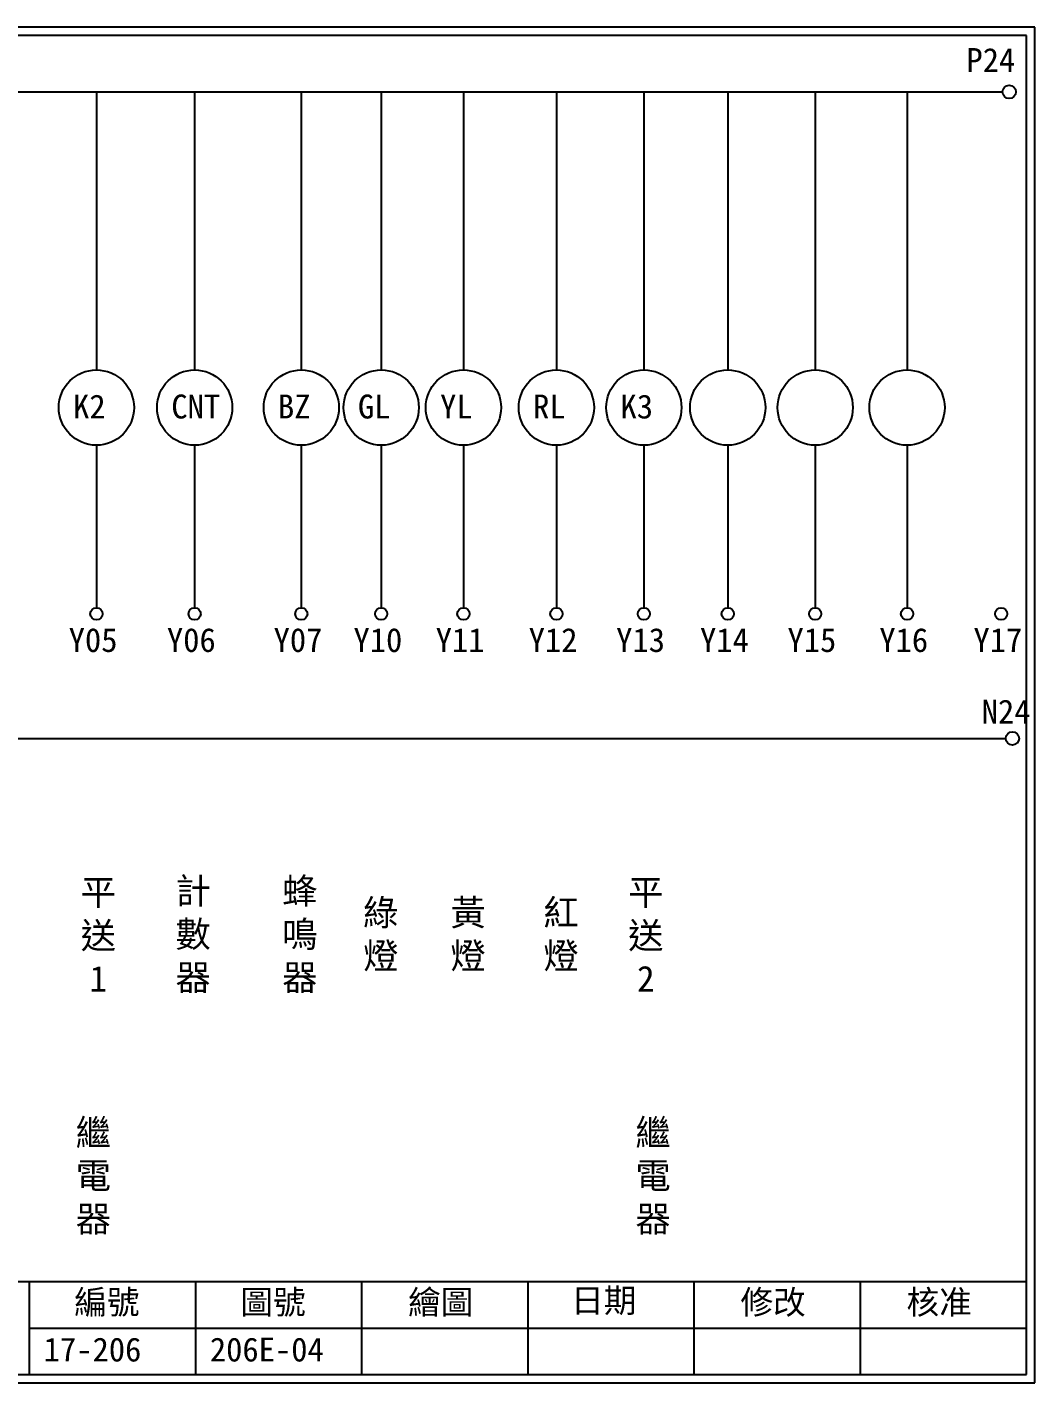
# Model space of a CAD drawing. Extents: x 926 to 1213, y 3 to 207.
# Drawn here: x 1061.1 to 1212.7, y 3 to 207 of the extents above; entities that cross this region are included whole.
import ezdxf

# ---------------------------------------------------------------- set-up
doc = ezdxf.new("R2010")
doc.units = 0
doc.layers.get('0').update_dxf_attribs({"linetype": 'CONTINUOUS'})
doc.layers.add('圖框層', color=7, linetype='CONTINUOUS')
doc.layers.add('標尺寸層', color=3, linetype='CONTINUOUS')
doc.styles.add('CNS', font='romanc.shx', dxfattribs={"bigfont": 'chineset.shx'})
doc.styles.add('STSL', font='kaiu.ttf')

msp = doc.modelspace()

# ---------------------------------------------------------------- linework, layer by layer
for centre in [(1208.88, 197.22), (1209.36, 99.96)]:
    msp.add_circle(centre, 1)
at = {"layer": '圖框層', "color": 7}
for p, q in [((1212.74, 206.97), (925.74, 206.97)), ((1212.74, 3), (1212.74, 206.97)), ((1211.49, 205.72), (926.99, 205.72)), ((1211.49, 4.25), (1211.49, 205.72)), ((926.99, 18.25), (1211.49, 18.25)), ((1061.49, 4.25), (1061.49, 18.25)), ((1086.49, 4.25), (1086.49, 18.25)), ((1111.49, 4.25), (1111.49, 18.25)), ((1136.49, 4.25), (1136.49, 18.25)), ((1161.49, 4.25), (1161.49, 18.25)), ((1186.49, 4.25), (1186.49, 18.25)), ((1061.49, 11.25), (1211.49, 11.25)), ((926.99, 4.25), (1211.49, 4.25)), ((925.74, 3), (1212.74, 3))]:
    msp.add_line(p, q, dxfattribs=at)
at = {"layer": '標尺寸層', "color": 7}
for p, q in [((930.28, 197.22), (1207.88, 197.22)), ((1071.54, 197.22), (1071.54, 155.39)), ((1086.32, 197.22), (1086.32, 155.39)), ((1102.37, 197.22), (1102.37, 155.39)), ((1114.39, 197.22), (1114.39, 155.39)), ((1126.76, 197.22), (1126.76, 155.39)), ((1140.75, 197.22), (1140.75, 155.39)), ((1153.91, 197.22), (1153.91, 155.39)), ((1166.53, 197.22), (1166.53, 155.39)), ((1179.69, 197.22), (1179.69, 155.39)), ((1193.51, 197.22), (1193.51, 155.39)), ((1071.54, 144.07), (1071.54, 119.62)), ((1086.32, 144.07), (1086.32, 119.62)), ((1102.37, 144.07), (1102.37, 119.62)), ((1114.39, 144.07), (1114.39, 119.62)), ((1126.76, 144.07), (1126.76, 119.62)), ((1140.75, 144.07), (1140.75, 119.62)), ((1153.91, 144.07), (1153.91, 119.62)), ((1166.53, 144.07), (1166.53, 119.62)), ((1179.69, 144.07), (1179.69, 119.62)), ((1193.51, 144.07), (1193.51, 119.62)), ((930.49, 99.96), (1208.36, 99.96))]:
    msp.add_line(p, q, dxfattribs=at)
for centre, radius in [((1071.54, 149.73), 5.66), ((1086.32, 149.73), 5.66), ((1102.37, 149.73), 5.66), ((1114.39, 149.73), 5.66), ((1126.76, 149.73), 5.66), ((1140.75, 149.73), 5.66), ((1153.91, 149.73), 5.66), ((1166.53, 149.73), 5.66), ((1179.69, 149.73), 5.66), ((1193.51, 149.73), 5.66), ((1071.54, 118.7), 0.92), ((1086.32, 118.7), 0.92), ((1102.37, 118.7), 0.92), ((1114.39, 118.7), 0.92), ((1126.76, 118.7), 0.92), ((1140.75, 118.7), 0.92), ((1153.91, 118.7), 0.92), ((1166.53, 118.7), 0.92), ((1179.69, 118.7), 0.92), ((1193.51, 118.7), 0.92), ((1207.67, 118.7), 0.92)]:
    msp.add_circle(centre, radius, dxfattribs=at)

# ---------------------------------------------------------------- texts
at = {"layer": '圖框層', "color": 4, "style": 'STSL'}
for s, p in [('P24', (1202.44, 200.22)), ('K2', (1068.03, 148.09)), ('CNT', (1082.81, 148.09)), ('BZ', (1098.86, 148.09)), ('GL', (1110.89, 148.09)), ('YL', (1123.25, 148.09)), ('RL', (1137.24, 148.09)), ('K3', (1150.4, 148.09)), ('Y05', (1067.37, 112.96)), ('Y06', (1082.15, 112.96)), ('Y07', (1098.2, 112.96)), ('Y10', (1110.22, 112.96)), ('Y11', (1122.59, 112.96)), ('Y12', (1136.58, 112.96)), ('Y13', (1149.74, 112.96)), ('Y14', (1162.36, 112.96)), ('Y15', (1175.52, 112.96)), ('Y16', (1189.34, 112.96)), ('Y17', (1203.5, 112.96)), ('N24', (1204.74, 102.2)), ('編號', (1068.21, 13.34)), ('圖號', (1093.21, 13.34)), ('繪圖', (1118.44, 13.34)), ('日期', (1142.96, 13.59)), ('修改', (1168.44, 13.34)), ('核准', (1193.44, 13.34)), ('17-206', (1063.61, 6.22)), ('206E-04', (1088.61, 6.22))]:
    msp.add_text(s, height=3.6, dxfattribs=at).set_placement(p)
at = {"layer": '標尺寸層', "color": 7, "char_height": 3.9, "attachment_point": 5, "style": 'CNS'}
for s, insert, width in [('{\\fDFKai-SB|b0|i0|c136|p65;平送1}', (1071.83, 70.3), 2.8481), ('{\\fDFKai-SB|b0|i0|c136|p65;計數器}', (1086.1, 70.3), 2.8481), ('{\\fDFKai-SB|b0|i0|c136|p65;蜂鳴器}', (1102.15, 70.3), 2.8481), ('{\\fDFKai-SB|b0|i0|c136|p65;平送2}', (1154.2, 70.3), 2.8481), ('{\\fDFKai-SB|b0|i0|c136|p65;綠燈}', (1114.34, 70.3), 2.8481), ('{\\fDFKai-SB|b0|i0|c136|p65;黃燈}', (1127.46, 70.3), 2.8481), ('{\\fDFKai-SB|b0|i0|c136|p65;紅燈}', (1141.45, 70.3), 2.8481), ('{\\fDFKai-SB|b0|i0|c136|p65;繼電器}', (1071.08, 33.97), 8.6627), ('{\\fDFKai-SB|b0|i0|c136|p65;繼電器}', (1155.3, 33.97), 8.6627)]:
    msp.add_mtext(s, dxfattribs=dict(at, insert=insert, width=width))

doc.saveas('drawing.dxf')
